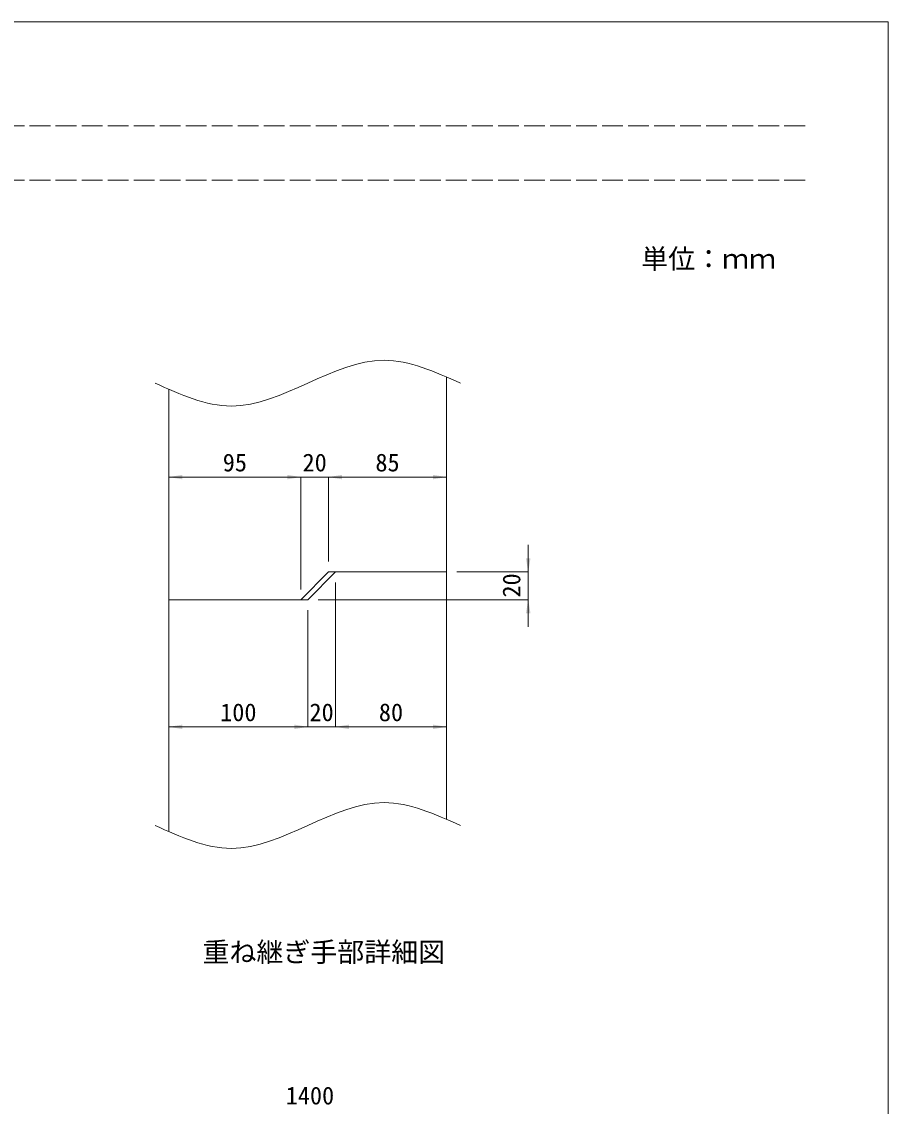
# Model space of a CAD drawing. Units: millimetres at full size, with parts at other scales. Extents: x 9355 to 15145, y 864 to 9264.
# Drawn here: x 12647 to 15145, y 6140 to 9264 of the extents above; entities that cross this region are included whole.
import ezdxf
from ezdxf.enums import TextEntityAlignment as Align

# ---------------------------------------------------------------- set-up
doc = ezdxf.new("R2010")
doc.units = ezdxf.units.MM
doc.header["$LTSCALE"] = 10
doc.linetypes.add('DASHED', pattern=[7.5, 6, -1.5])
for name, color, linetype, lineweight in [('(0-0)', 7, 'Continuous', 9), ('0_2', 7, 'DASHED', 9), ('寸法線', 7, 'Continuous', 9), ('本体', 2, 'Continuous', 9), ('枠', 5, 'Continuous', 5)]:
    doc.layers.add(name, color=color, linetype=linetype, lineweight=lineweight)
doc.styles.add('ＭＳ ゴシック', font='')
doc.styles.get('ＭＳ ゴシック').set_extended_font_data('MS Gothic')

# ---------------------------------------------------------------- blocks, each defined once
blk = doc.blocks.new('filled_arrow')
at = {"color": 0, "linetype": 'Continuous', "lineweight": -2}
blk.add_solid([(7.5, 1.25), (0, 0), (7.5, -1.25)], dxfattribs=at)

msp = doc.modelspace()

# ---------------------------------------------------------------- linework, layer by layer
at = {"layer": '0_2'}
for p, q in [((14904.85, 8963.77), (9594.85, 8963.77)), ((14904.85, 8807.77), (9594.85, 8807.77))]:
    msp.add_line(p, q, dxfattribs=at)
at = {"layer": '0_2', "linetype": 'Continuous'}
for points in [[(13911.35, 8222.65), (13838.02, 8255.65), (13764.69, 8288.65), (13691.35, 8288.65), (13544.69, 8288.65), (13398.02, 8156.65), (13251.35, 8156.65), (13178.02, 8156.65), (13104.69, 8189.65), (13031.35, 8222.65)], [(13911.35, 6948.59), (13838.02, 6981.59), (13764.69, 7014.59), (13691.35, 7014.59), (13544.69, 7014.59), (13398.02, 6882.59), (13251.35, 6882.59), (13178.02, 6882.59), (13104.69, 6915.59), (13031.35, 6948.59)]]:
    msp.add_open_spline(points, degree=3, knots=[0, 0, 0, 0, 1, 1, 1, 2, 2, 2, 3, 3, 3, 3], dxfattribs=at)
at = {"layer": '寸法線'}
for p, q in [((13451.35, 7952.05), (13071.35, 7952.05)), ((13071.35, 7628.69), (13071.35, 7952.05)), ((13609.35, 7952.05), (13373.35, 7952.05)), ((13451.35, 7628.69), (13451.35, 7952.05)), ((13451.35, 7628.69), (13451.35, 7952.05)), ((13871.35, 7952.05), (13531.35, 7952.05)), ((13531.35, 7708.69), (13531.35, 7952.05)), ((13531.35, 7708.69), (13531.35, 7952.05)), ((13871.35, 7708.69), (13871.35, 7952.05)), ((14106.95, 7756.69), (14106.95, 7520.69)), ((13901.35, 7678.69), (14106.95, 7678.69)), ((13551.34, 7648.69), (13551.34, 7232.59)), ((13551.34, 7648.69), (13551.34, 7232.59)), ((13871.35, 7648.69), (13871.35, 7232.59)), ((13501.35, 7598.69), (14106.95, 7598.69)), ((13071.35, 7568.69), (13071.35, 7232.59)), ((13471.35, 7568.69), (13471.35, 7232.59)), ((13471.35, 7568.69), (13471.35, 7232.59)), ((13471.35, 7232.59), (13071.35, 7232.59)), ((13629.34, 7232.59), (13393.35, 7232.59)), ((13871.35, 7232.59), (13551.34, 7232.59))]:
    msp.add_line(p, q, dxfattribs=at)
at = {"layer": '本体', "lineweight": 20}
for p, q in [((13871.35, 8240.45), (13871.35, 6966.39)), ((13071.35, 8204.85), (13071.35, 6930.79)), ((13531.35, 7678.69), (13451.35, 7598.69)), ((13551.34, 7678.69), (13471.35, 7598.69)), ((13551.34, 7678.69), (13531.35, 7678.69)), ((13871.35, 7678.69), (13551.34, 7678.69)), ((13471.35, 7598.69), (13071.35, 7598.69))]:
    msp.add_line(p, q, dxfattribs=at)
at = {"layer": '枠', "lineweight": 20}
for p, q in [((15144.85, 9263.77), (9354.85, 9263.77)), ((15144.85, 863.77), (15144.85, 9263.77))]:
    msp.add_line(p, q, dxfattribs=at)

# ---------------------------------------------------------------- block references
at = {"layer": '寸法線', "xscale": 5.2, "yscale": 5.2}
for p in [(13071.35, 7952.05), (13531.35, 7952.05), (13531.35, 7952.05), (13071.35, 7232.59), (13551.34, 7232.59), (13551.34, 7232.59)]:
    msp.add_blockref('filled_arrow', p, dxfattribs=at)
for p, rotation in [((13451.35, 7952.05), 180), ((13451.35, 7952.05), 180), ((13871.35, 7952.05), 180), ((14106.95, 7678.69), 90), ((14106.95, 7598.69), 270), ((13471.35, 7232.59), 180), ((13471.35, 7232.59), 180), ((13871.35, 7232.59), 180)]:
    msp.add_blockref('filled_arrow', p, dxfattribs=dict(at, rotation=rotation))

# ---------------------------------------------------------------- texts
at = {"layer": '(0-0)', "style": 'ＭＳ ゴシック'}
msp.add_text('重ね継ぎ手部詳細図', height=56.96, dxfattribs=at).set_placement((13168.09, 6538.34), align=Align.BOTTOM_LEFT)
at = {"layer": '0_2', "style": 'ＭＳ ゴシック'}
msp.add_text('単位：ｍｍ', height=56.96, dxfattribs=at).set_placement((14626.83, 8580.64), align=Align.MIDDLE_CENTER)
at = {"layer": '寸法線', "style": 'ＭＳ ゴシック'}
for s, p in [('95', (13261.35, 7994.05)), ('20', (13491.35, 7994.05)), ('85', (13701.35, 7994.05)), ('100', (13271.35, 7274.59)), ('20', (13511.35, 7274.59)), ('80', (13711.35, 7274.59)), ('1400', (13477.79, 6170.63))]:
    msp.add_text(s, height=51.27, dxfattribs=at).set_placement(p, align=Align.MIDDLE_CENTER)
msp.add_text('20', height=51.27, rotation=90, dxfattribs=at).set_placement((14058.61, 7639.95), align=Align.MIDDLE_CENTER)

doc.saveas('drawing.dxf')
